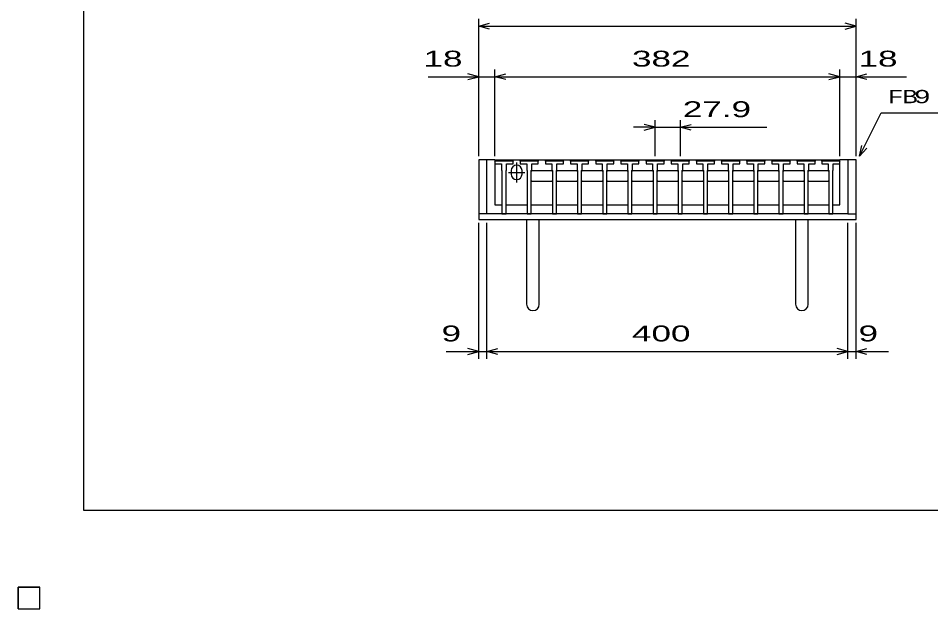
# Model space of a CAD drawing. Units: millimetres, scale not verified. Extents: x -1456 to 1385, y -1026 to 843.
# Drawn here: x -1456 to -445, y -1026 to -372 of the extents above; entities that cross this region are included whole.
import ezdxf
from ezdxf.enums import TextEntityAlignment as Align

# ---------------------------------------------------------------- set-up
doc = ezdxf.new("R2010")
doc.units = ezdxf.units.MM
doc.header["$LTSCALE"] = 8
for name, color, linetype, lineweight in [('0_2', 150, 'Continuous', 25), ('16', 3, 'Continuous', 25), ('19', 6, 'Continuous', 25), ('22', 2, 'Continuous', 25)]:
    doc.layers.add(name, color=color, linetype=linetype, lineweight=lineweight)
doc.styles.add('ベクトル', font='')
doc.styles.get('ベクトル').set_extended_font_data('ベクトル')

msp = doc.modelspace()

# ---------------------------------------------------------------- linework, layer by layer
at = {"layer": '0_2'}
for p, q in [((-1383.2, -917.2), (-1383.2, 842.8)), ((1384.8, -917.2), (-1383.2, -917.2))]:
    msp.add_line(p, q, dxfattribs=at)
at = {"layer": '16'}
for p, q in [((-927.8, -530.2), (-927.3, -528.7)), ((-927.8, -528.7), (-545.8, -528.7)), ((-927.8, -528.7), (-927.8, -578.7)), ((-927.8, -530.2), (-927.8, -533.2)), ((-907.8, -530.2), (-927.8, -530.2)), ((-927.8, -533.2), (-920.55, -533.2)), ((-927.3, -528.7), (-924.4, -528.7)), ((-924.4, -528.7), (-923.9, -530.2)), ((-920.55, -533.2), (-920.55, -540.2)), ((-919.75, -530.2), (-919.25, -528.7)), ((-919.25, -528.7), (-916.35, -528.7)), ((-916.35, -528.7), (-915.85, -530.2)), ((-915.05, -540.2), (-915.05, -533.2)), ((-915.05, -533.2), (-907.8, -533.2)), ((-911.7, -530.2), (-911.2, -528.7)), ((-911.2, -528.7), (-908.3, -528.7)), ((-908.3, -528.7), (-907.8, -530.2)), ((-907.8, -533.2), (-907.8, -530.2)), ((-903.85, -531.7), (-903.85, -553.7)), ((-899.9, -530.2), (-899.4, -528.7)), ((-899.9, -530.2), (-899.9, -533.2)), ((-879.9, -530.2), (-899.9, -530.2)), ((-899.9, -533.2), (-892.65, -533.2)), ((-899.4, -528.7), (-896.5, -528.7)), ((-896.5, -528.7), (-896, -530.2)), ((-892.65, -533.2), (-892.65, -540.2)), ((-891.85, -530.2), (-891.35, -528.7)), ((-891.35, -528.7), (-888.45, -528.7)), ((-888.45, -528.7), (-887.95, -530.2)), ((-887.15, -540.2), (-887.15, -533.2)), ((-887.15, -533.2), (-879.9, -533.2)), ((-883.8, -530.2), (-883.3, -528.7)), ((-883.3, -528.7), (-880.4, -528.7)), ((-880.4, -528.7), (-879.9, -530.2)), ((-879.9, -533.2), (-879.9, -530.2)), ((-872, -530.2), (-871.5, -528.7)), ((-872, -530.2), (-872, -533.2)), ((-852, -530.2), (-872, -530.2)), ((-872, -533.2), (-864.75, -533.2)), ((-871.5, -528.7), (-868.6, -528.7)), ((-868.6, -528.7), (-868.1, -530.2)), ((-864.75, -533.2), (-864.75, -540.2)), ((-863.95, -530.2), (-863.45, -528.7)), ((-863.45, -528.7), (-860.55, -528.7)), ((-860.55, -528.7), (-860.05, -530.2)), ((-859.25, -540.2), (-859.25, -533.2)), ((-859.25, -533.2), (-852, -533.2)), ((-855.9, -530.2), (-855.4, -528.7)), ((-855.4, -528.7), (-852.5, -528.7)), ((-852.5, -528.7), (-852, -530.2)), ((-852, -533.2), (-852, -530.2)), ((-844.1, -530.2), (-843.6, -528.7)), ((-844.1, -530.2), (-844.1, -533.2)), ((-824.1, -530.2), (-844.1, -530.2)), ((-844.1, -533.2), (-836.85, -533.2)), ((-843.6, -528.7), (-840.7, -528.7)), ((-840.7, -528.7), (-840.2, -530.2)), ((-836.85, -533.2), (-836.85, -540.2)), ((-836.05, -530.2), (-835.55, -528.7)), ((-835.55, -528.7), (-832.65, -528.7)), ((-832.65, -528.7), (-832.15, -530.2)), ((-831.35, -540.2), (-831.35, -533.2)), ((-831.35, -533.2), (-824.1, -533.2)), ((-828, -530.2), (-827.5, -528.7)), ((-827.5, -528.7), (-824.6, -528.7)), ((-824.6, -528.7), (-824.1, -530.2)), ((-824.1, -533.2), (-824.1, -530.2)), ((-816.2, -530.2), (-815.7, -528.7)), ((-816.2, -530.2), (-816.2, -533.2)), ((-796.2, -530.2), (-816.2, -530.2)), ((-816.2, -533.2), (-808.95, -533.2)), ((-815.7, -528.7), (-812.8, -528.7)), ((-812.8, -528.7), (-812.3, -530.2)), ((-808.95, -533.2), (-808.95, -540.2)), ((-808.15, -530.2), (-807.65, -528.7)), ((-807.65, -528.7), (-804.75, -528.7)), ((-804.75, -528.7), (-804.25, -530.2)), ((-803.45, -540.2), (-803.45, -533.2)), ((-803.45, -533.2), (-796.2, -533.2)), ((-800.1, -530.2), (-799.6, -528.7)), ((-799.6, -528.7), (-796.7, -528.7)), ((-796.7, -528.7), (-796.2, -530.2)), ((-796.2, -533.2), (-796.2, -530.2)), ((-788.3, -530.2), (-787.8, -528.7)), ((-788.3, -530.2), (-788.3, -533.2)), ((-768.3, -530.2), (-788.3, -530.2)), ((-788.3, -533.2), (-781.05, -533.2)), ((-787.8, -528.7), (-784.9, -528.7)), ((-784.9, -528.7), (-784.4, -530.2)), ((-781.05, -533.2), (-781.05, -540.2)), ((-780.25, -530.2), (-779.75, -528.7)), ((-779.75, -528.7), (-776.85, -528.7)), ((-776.85, -528.7), (-776.35, -530.2)), ((-775.55, -540.2), (-775.55, -533.2)), ((-775.55, -533.2), (-768.3, -533.2)), ((-772.2, -530.2), (-771.7, -528.7)), ((-771.7, -528.7), (-768.8, -528.7)), ((-768.8, -528.7), (-768.3, -530.2)), ((-768.3, -533.2), (-768.3, -530.2)), ((-760.4, -530.2), (-759.9, -528.7)), ((-760.4, -530.2), (-760.4, -533.2)), ((-740.4, -530.2), (-760.4, -530.2)), ((-760.4, -533.2), (-753.15, -533.2)), ((-759.9, -528.7), (-757, -528.7)), ((-757, -528.7), (-756.5, -530.2)), ((-753.15, -533.2), (-753.15, -540.2)), ((-752.35, -530.2), (-751.85, -528.7)), ((-751.85, -528.7), (-748.95, -528.7)), ((-748.95, -528.7), (-748.45, -530.2)), ((-747.65, -540.2), (-747.65, -533.2)), ((-747.65, -533.2), (-740.4, -533.2)), ((-744.3, -530.2), (-743.8, -528.7)), ((-743.8, -528.7), (-740.9, -528.7)), ((-740.9, -528.7), (-740.4, -530.2)), ((-740.4, -533.2), (-740.4, -530.2)), ((-732.5, -530.2), (-732, -528.7)), ((-732.5, -530.2), (-732.5, -533.2)), ((-712.5, -530.2), (-732.5, -530.2)), ((-732.5, -533.2), (-725.25, -533.2)), ((-732, -528.7), (-729.1, -528.7)), ((-729.1, -528.7), (-728.6, -530.2)), ((-725.25, -533.2), (-725.25, -540.2)), ((-724.45, -530.2), (-723.95, -528.7)), ((-723.95, -528.7), (-721.05, -528.7)), ((-721.05, -528.7), (-720.55, -530.2)), ((-719.75, -540.2), (-719.75, -533.2)), ((-719.75, -533.2), (-712.5, -533.2)), ((-716.4, -530.2), (-715.9, -528.7)), ((-715.9, -528.7), (-713, -528.7)), ((-713, -528.7), (-712.5, -530.2)), ((-712.5, -533.2), (-712.5, -530.2)), ((-704.6, -530.2), (-704.1, -528.7)), ((-704.6, -530.2), (-704.6, -533.2)), ((-684.6, -530.2), (-704.6, -530.2)), ((-704.6, -533.2), (-697.35, -533.2)), ((-704.1, -528.7), (-701.2, -528.7)), ((-701.2, -528.7), (-700.7, -530.2)), ((-697.35, -533.2), (-697.35, -540.2)), ((-696.55, -530.2), (-696.05, -528.7)), ((-696.05, -528.7), (-693.15, -528.7)), ((-693.15, -528.7), (-692.65, -530.2)), ((-691.85, -540.2), (-691.85, -533.2)), ((-691.85, -533.2), (-684.6, -533.2)), ((-688.5, -530.2), (-688, -528.7)), ((-688, -528.7), (-685.1, -528.7)), ((-685.1, -528.7), (-684.6, -530.2)), ((-684.6, -533.2), (-684.6, -530.2)), ((-676.7, -530.2), (-676.2, -528.7)), ((-676.7, -530.2), (-676.7, -533.2)), ((-656.7, -530.2), (-676.7, -530.2)), ((-676.7, -533.2), (-669.45, -533.2)), ((-676.2, -528.7), (-673.3, -528.7)), ((-673.3, -528.7), (-672.8, -530.2)), ((-669.45, -533.2), (-669.45, -540.2)), ((-668.65, -530.2), (-668.15, -528.7)), ((-668.15, -528.7), (-665.25, -528.7)), ((-665.25, -528.7), (-664.75, -530.2)), ((-663.95, -540.2), (-663.95, -533.2)), ((-663.95, -533.2), (-656.7, -533.2)), ((-660.6, -530.2), (-660.1, -528.7)), ((-660.1, -528.7), (-657.2, -528.7)), ((-657.2, -528.7), (-656.7, -530.2)), ((-656.7, -533.2), (-656.7, -530.2)), ((-648.8, -530.2), (-648.3, -528.7)), ((-648.8, -530.2), (-648.8, -533.2)), ((-628.8, -530.2), (-648.8, -530.2)), ((-648.8, -533.2), (-641.55, -533.2)), ((-648.3, -528.7), (-645.4, -528.7)), ((-645.4, -528.7), (-644.9, -530.2)), ((-641.55, -533.2), (-641.55, -540.2)), ((-640.75, -530.2), (-640.25, -528.7)), ((-640.25, -528.7), (-637.35, -528.7)), ((-637.35, -528.7), (-636.85, -530.2)), ((-636.05, -540.2), (-636.05, -533.2)), ((-636.05, -533.2), (-628.8, -533.2)), ((-632.7, -530.2), (-632.2, -528.7)), ((-632.2, -528.7), (-629.3, -528.7)), ((-629.3, -528.7), (-628.8, -530.2)), ((-628.8, -533.2), (-628.8, -530.2)), ((-620.9, -530.2), (-620.4, -528.7)), ((-620.9, -530.2), (-620.9, -533.2)), ((-600.9, -530.2), (-620.9, -530.2)), ((-620.9, -533.2), (-613.65, -533.2)), ((-620.4, -528.7), (-617.5, -528.7)), ((-617.5, -528.7), (-617, -530.2)), ((-613.65, -533.2), (-613.65, -540.2)), ((-612.85, -530.2), (-612.35, -528.7)), ((-612.35, -528.7), (-609.45, -528.7)), ((-609.45, -528.7), (-608.95, -530.2)), ((-608.15, -540.2), (-608.15, -533.2)), ((-608.15, -533.2), (-600.9, -533.2)), ((-604.8, -530.2), (-604.3, -528.7)), ((-604.3, -528.7), (-601.4, -528.7)), ((-601.4, -528.7), (-600.9, -530.2)), ((-600.9, -533.2), (-600.9, -530.2)), ((-593, -530.2), (-592.5, -528.7)), ((-593, -530.2), (-593, -533.2)), ((-573, -530.2), (-593, -530.2)), ((-593, -533.2), (-585.75, -533.2)), ((-592.5, -528.7), (-589.6, -528.7)), ((-589.6, -528.7), (-589.1, -530.2)), ((-585.75, -533.2), (-585.75, -540.2)), ((-584.95, -530.2), (-584.45, -528.7)), ((-584.45, -528.7), (-581.55, -528.7)), ((-581.55, -528.7), (-581.05, -530.2)), ((-580.25, -540.2), (-580.25, -533.2)), ((-580.25, -533.2), (-573, -533.2)), ((-576.9, -530.2), (-576.4, -528.7)), ((-576.4, -528.7), (-573.5, -528.7)), ((-573.5, -528.7), (-573, -530.2)), ((-573, -533.2), (-573, -530.2)), ((-565.8, -530.2), (-565.3, -528.7)), ((-565.8, -530.2), (-565.8, -533.2)), ((-545.8, -530.2), (-565.8, -530.2)), ((-565.8, -533.2), (-558.55, -533.2)), ((-565.3, -528.7), (-562.4, -528.7)), ((-562.4, -528.7), (-561.9, -530.2)), ((-558.55, -533.2), (-558.55, -540.2)), ((-557.75, -530.2), (-557.25, -528.7)), ((-557.25, -528.7), (-554.35, -528.7)), ((-554.35, -528.7), (-553.85, -530.2)), ((-553.05, -540.2), (-553.05, -533.2)), ((-553.05, -533.2), (-545.8, -533.2)), ((-549.7, -530.2), (-549.2, -528.7)), ((-549.2, -528.7), (-546.3, -528.7)), ((-546.3, -528.7), (-545.8, -530.2)), ((-545.8, -578.7), (-545.8, -528.7)), ((-545.8, -533.2), (-545.8, -530.2)), ((-920.55, -540.2), (-920.05, -540.7)), ((-920.05, -540.7), (-920.05, -588.7)), ((-915.55, -540.7), (-915.05, -540.2)), ((-915.55, -588.7), (-915.55, -540.7)), ((-912.85, -542.7), (-894.85, -542.7)), ((-909.85, -540.7), (-909.85, -544.7)), ((-897.85, -544.7), (-897.85, -540.7)), ((-892.65, -540.2), (-892.15, -540.7)), ((-892.15, -540.7), (-892.15, -588.7)), ((-887.65, -540.7), (-887.15, -540.2)), ((-887.65, -588.7), (-887.65, -540.7)), ((-887.65, -541.7), (-886.65, -540.7)), ((-886.65, -540.7), (-865.25, -540.7)), ((-865.25, -540.7), (-864.25, -541.7)), ((-864.75, -540.2), (-864.25, -540.7)), ((-864.25, -540.7), (-864.25, -588.7)), ((-859.75, -540.7), (-859.25, -540.2)), ((-859.75, -588.7), (-859.75, -540.7)), ((-859.75, -541.7), (-858.75, -540.7)), ((-858.75, -540.7), (-837.35, -540.7)), ((-837.35, -540.7), (-836.35, -541.7)), ((-836.85, -540.2), (-836.35, -540.7)), ((-836.35, -540.7), (-836.35, -588.7)), ((-831.85, -540.7), (-831.35, -540.2)), ((-831.85, -588.7), (-831.85, -540.7)), ((-831.85, -541.7), (-830.85, -540.7)), ((-830.85, -540.7), (-809.45, -540.7)), ((-809.45, -540.7), (-808.45, -541.7)), ((-808.95, -540.2), (-808.45, -540.7)), ((-808.45, -540.7), (-808.45, -588.7)), ((-803.95, -540.7), (-803.45, -540.2)), ((-803.95, -588.7), (-803.95, -540.7)), ((-803.95, -541.7), (-802.95, -540.7)), ((-802.95, -540.7), (-781.55, -540.7)), ((-781.55, -540.7), (-780.55, -541.7)), ((-781.05, -540.2), (-780.55, -540.7)), ((-780.55, -540.7), (-780.55, -588.7)), ((-776.05, -540.7), (-775.55, -540.2)), ((-776.05, -588.7), (-776.05, -540.7)), ((-776.05, -541.7), (-775.05, -540.7)), ((-775.05, -540.7), (-753.65, -540.7)), ((-753.65, -540.7), (-752.65, -541.7)), ((-753.15, -540.2), (-752.65, -540.7)), ((-752.65, -540.7), (-752.65, -588.7)), ((-748.15, -540.7), (-747.65, -540.2)), ((-748.15, -588.7), (-748.15, -540.7)), ((-748.15, -541.7), (-747.15, -540.7)), ((-747.15, -540.7), (-725.75, -540.7)), ((-725.75, -540.7), (-724.75, -541.7)), ((-725.25, -540.2), (-724.75, -540.7)), ((-724.75, -540.7), (-724.75, -588.7)), ((-720.25, -540.7), (-719.75, -540.2)), ((-720.25, -588.7), (-720.25, -540.7)), ((-720.25, -541.7), (-719.25, -540.7)), ((-719.25, -540.7), (-697.85, -540.7)), ((-697.85, -540.7), (-696.85, -541.7)), ((-697.35, -540.2), (-696.85, -540.7)), ((-696.85, -540.7), (-696.85, -588.7)), ((-692.35, -540.7), (-691.85, -540.2)), ((-692.35, -588.7), (-692.35, -540.7)), ((-692.35, -541.7), (-691.35, -540.7)), ((-691.35, -540.7), (-669.95, -540.7)), ((-669.95, -540.7), (-668.95, -541.7)), ((-669.45, -540.2), (-668.95, -540.7)), ((-668.95, -540.7), (-668.95, -588.7)), ((-664.45, -540.7), (-663.95, -540.2)), ((-664.45, -588.7), (-664.45, -540.7)), ((-664.45, -541.7), (-663.45, -540.7)), ((-663.45, -540.7), (-642.05, -540.7)), ((-642.05, -540.7), (-641.05, -541.7)), ((-641.55, -540.2), (-641.05, -540.7)), ((-641.05, -540.7), (-641.05, -588.7)), ((-636.55, -540.7), (-636.05, -540.2)), ((-636.55, -588.7), (-636.55, -540.7)), ((-636.55, -541.7), (-635.55, -540.7)), ((-635.55, -540.7), (-614.15, -540.7)), ((-614.15, -540.7), (-613.15, -541.7)), ((-613.65, -540.2), (-613.15, -540.7)), ((-613.15, -540.7), (-613.15, -588.7)), ((-608.65, -540.7), (-608.15, -540.2)), ((-608.65, -588.7), (-608.65, -540.7)), ((-608.65, -541.7), (-607.65, -540.7)), ((-607.65, -540.7), (-586.25, -540.7)), ((-586.25, -540.7), (-585.25, -541.7)), ((-585.75, -540.2), (-585.25, -540.7)), ((-585.25, -540.7), (-585.25, -588.7)), ((-580.75, -540.7), (-580.25, -540.2)), ((-580.75, -588.7), (-580.75, -540.7)), ((-580.75, -541.7), (-579.75, -540.7)), ((-579.75, -540.7), (-559.05, -540.7)), ((-559.05, -540.7), (-558.05, -541.7)), ((-558.55, -540.2), (-558.05, -540.7)), ((-558.05, -540.7), (-558.05, -588.7)), ((-553.55, -540.7), (-553.05, -540.2)), ((-553.55, -588.7), (-553.55, -540.7)), ((-886.65, -552.7), (-887.65, -551.7)), ((-865.25, -552.7), (-886.65, -552.7)), ((-864.25, -551.7), (-865.25, -552.7)), ((-858.75, -552.7), (-859.75, -551.7)), ((-837.35, -552.7), (-858.75, -552.7)), ((-836.35, -551.7), (-837.35, -552.7)), ((-830.85, -552.7), (-831.85, -551.7)), ((-809.45, -552.7), (-830.85, -552.7)), ((-808.45, -551.7), (-809.45, -552.7)), ((-802.95, -552.7), (-803.95, -551.7)), ((-781.55, -552.7), (-802.95, -552.7)), ((-780.55, -551.7), (-781.55, -552.7)), ((-775.05, -552.7), (-776.05, -551.7)), ((-753.65, -552.7), (-775.05, -552.7)), ((-752.65, -551.7), (-753.65, -552.7)), ((-747.15, -552.7), (-748.15, -551.7)), ((-725.75, -552.7), (-747.15, -552.7)), ((-724.75, -551.7), (-725.75, -552.7)), ((-719.25, -552.7), (-720.25, -551.7)), ((-697.85, -552.7), (-719.25, -552.7)), ((-696.85, -551.7), (-697.85, -552.7)), ((-691.35, -552.7), (-692.35, -551.7)), ((-669.95, -552.7), (-691.35, -552.7)), ((-668.95, -551.7), (-669.95, -552.7)), ((-663.45, -552.7), (-664.45, -551.7)), ((-642.05, -552.7), (-663.45, -552.7)), ((-641.05, -551.7), (-642.05, -552.7)), ((-635.55, -552.7), (-636.55, -551.7)), ((-614.15, -552.7), (-635.55, -552.7)), ((-613.15, -551.7), (-614.15, -552.7)), ((-607.65, -552.7), (-608.65, -551.7)), ((-586.25, -552.7), (-607.65, -552.7)), ((-585.25, -551.7), (-586.25, -552.7)), ((-579.75, -552.7), (-580.75, -551.7)), ((-559.05, -552.7), (-579.75, -552.7)), ((-558.05, -551.7), (-559.05, -552.7)), ((-927.8, -578.7), (-920.05, -578.7)), ((-915.55, -578.7), (-892.15, -578.7)), ((-887.65, -578.7), (-864.25, -578.7)), ((-859.75, -578.7), (-836.35, -578.7)), ((-831.85, -578.7), (-808.45, -578.7)), ((-803.95, -578.7), (-780.55, -578.7)), ((-776.05, -578.7), (-752.65, -578.7)), ((-748.15, -578.7), (-724.75, -578.7)), ((-720.25, -578.7), (-696.85, -578.7)), ((-692.35, -578.7), (-668.95, -578.7)), ((-664.45, -578.7), (-641.05, -578.7)), ((-636.55, -578.7), (-613.15, -578.7)), ((-608.65, -578.7), (-585.25, -578.7)), ((-580.75, -578.7), (-558.05, -578.7)), ((-553.55, -578.7), (-545.8, -578.7)), ((-920.05, -588.7), (-915.55, -588.7)), ((-892.15, -588.7), (-887.65, -588.7)), ((-864.25, -588.7), (-859.75, -588.7)), ((-836.35, -588.7), (-831.85, -588.7)), ((-808.45, -588.7), (-803.95, -588.7)), ((-780.55, -588.7), (-776.05, -588.7)), ((-752.65, -588.7), (-748.15, -588.7)), ((-724.75, -588.7), (-720.25, -588.7)), ((-696.85, -588.7), (-692.35, -588.7)), ((-668.95, -588.7), (-664.45, -588.7)), ((-641.05, -588.7), (-636.55, -588.7)), ((-613.15, -588.7), (-608.65, -588.7)), ((-585.25, -588.7), (-580.75, -588.7)), ((-558.05, -588.7), (-553.55, -588.7)), ((-1456, -1002), (-1432, -1002)), ((-1456, -1026), (-1456, -1002)), ((-1456, -1002), (-1432, -1002)), ((-1456, -1026), (-1456, -1002)), ((-1456, -1002), (-1432, -1002)), ((-1456, -1026), (-1456, -1002)), ((-1456, -1002), (-1432, -1002)), ((-1456, -1026), (-1456, -1002)), ((-1456, -1002), (-1432, -1002)), ((-1456, -1026), (-1456, -1002)), ((-1432, -1026), (-1432, -1002)), ((-1432, -1026), (-1432, -1002)), ((-1432, -1026), (-1432, -1002)), ((-1432, -1026), (-1432, -1002)), ((-1432, -1026), (-1432, -1002)), ((-1456, -1026), (-1432, -1026)), ((-1456, -1026), (-1432, -1026)), ((-1456, -1026), (-1432, -1026)), ((-1456, -1026), (-1432, -1026)), ((-1456, -1026), (-1432, -1026))]:
    msp.add_line(p, q, dxfattribs=at)
for centre, start, end in [((-903.85, -540.7), 0, 180), ((-903.85, -544.7), 180, 0)]:
    msp.add_arc(centre, 6, start, end, dxfattribs=at)
at = {"layer": '19'}
for p, q in [((-927.8, -528.7), (-945.8, -528.7)), ((-945.8, -528.7), (-945.8, -594.7)), ((-936.8, -588.7), (-936.8, -528.7)), ((-527.8, -528.7), (-545.8, -528.7)), ((-536.8, -528.7), (-536.8, -588.7)), ((-527.8, -594.7), (-527.8, -528.7)), ((-936.8, -588.7), (-945.8, -588.7)), ((-945.8, -594.7), (-527.8, -594.7)), ((-536.8, -588.7), (-936.8, -588.7)), ((-892.8, -594.7), (-892.8, -688.7)), ((-878.8, -688.7), (-878.8, -594.7)), ((-594.8, -594.7), (-594.8, -688.7)), ((-580.8, -688.7), (-580.8, -594.7)), ((-536.8, -588.7), (-527.8, -588.7))]:
    msp.add_line(p, q, dxfattribs=at)
for centre in [(-885.8, -688.7), (-587.8, -688.7)]:
    msp.add_arc(centre, 7, 180, 0, dxfattribs=at)
at = {"layer": '22', "color": 4}
for p, q in [((-945.8, -524.7), (-945.8, -372.7)), ((-527.8, -524.7), (-527.8, -372.7)), ((-945.8, -380.7), (-933.8, -377.5)), ((-933.8, -383.9), (-945.8, -380.7)), ((-945.8, -380.7), (-527.8, -380.7)), ((-527.8, -380.7), (-539.8, -377.5)), ((-539.8, -383.9), (-527.8, -380.7)), ((-945.8, -436.7), (-957.8, -433.5)), ((-945.8, -524.7), (-945.8, -428.7)), ((-927.8, -524.7), (-927.8, -428.7)), ((-927.8, -436.7), (-915.8, -433.5)), ((-545.8, -436.7), (-557.8, -433.5)), ((-545.8, -524.7), (-545.8, -428.7)), ((-527.8, -524.7), (-527.8, -428.7)), ((-527.8, -436.7), (-515.8, -433.5)), ((-1001.8, -436.7), (-945.8, -436.7)), ((-957.8, -439.9), (-945.8, -436.7)), ((-945.8, -436.7), (-927.8, -436.7)), ((-915.8, -439.9), (-927.8, -436.7)), ((-927.8, -436.7), (-545.8, -436.7)), ((-557.8, -439.9), (-545.8, -436.7)), ((-545.8, -436.7), (-527.8, -436.7)), ((-515.8, -439.9), (-527.8, -436.7)), ((-527.8, -436.7), (-471.8, -436.7)), ((-750.4, -524.7), (-750.4, -484.7)), ((-722.5, -484.7), (-722.5, -524.7)), ((-523.8, -524.7), (-499.8, -476.7)), ((-499.8, -476.7), (-371.8, -476.7)), ((-750.4, -492.7), (-774.4, -492.7)), ((-750.4, -492.7), (-762.4, -489.5)), ((-762.4, -495.9), (-750.4, -492.7)), ((-750.4, -492.7), (-722.5, -492.7)), ((-722.5, -492.7), (-710.5, -489.5)), ((-710.5, -495.9), (-722.5, -492.7)), ((-722.5, -492.7), (-626.5, -492.7)), ((-523.8, -524.7), (-521.4, -513.02)), ((-523.8, -524.7), (-515.8, -515.9)), ((-945.8, -749.1), (-945.8, -598.7)), ((-936.8, -749.1), (-936.8, -598.7)), ((-536.8, -749.1), (-536.8, -598.7)), ((-527.8, -749.1), (-527.8, -598.7)), ((-945.8, -741.1), (-957.8, -737.9)), ((-936.8, -741.1), (-924.8, -737.9)), ((-536.8, -741.1), (-548.8, -737.9)), ((-527.8, -741.1), (-515.8, -737.9)), ((-981.8, -741.1), (-945.8, -741.1)), ((-957.8, -744.3), (-945.8, -741.1)), ((-945.8, -741.1), (-936.8, -741.1)), ((-924.8, -744.3), (-936.8, -741.1)), ((-936.8, -741.1), (-536.8, -741.1)), ((-548.8, -744.3), (-536.8, -741.1)), ((-536.8, -741.1), (-527.8, -741.1)), ((-515.8, -744.3), (-527.8, -741.1)), ((-527.8, -741.1), (-491.8, -741.1))]:
    msp.add_line(p, q, dxfattribs=at)
at = {"layer": '22'}
for p, q in [((-1432, -1002), (-1456, -1002)), ((-1456, -1002), (-1456, -1026)), ((-1432, -1002), (-1456, -1002)), ((-1456, -1002), (-1456, -1026)), ((-1432, -1002), (-1456, -1002)), ((-1456, -1002), (-1456, -1026)), ((-1432, -1026), (-1432, -1002)), ((-1432, -1026), (-1432, -1002)), ((-1432, -1026), (-1432, -1002)), ((-1456, -1026), (-1432, -1026)), ((-1456, -1026), (-1432, -1026)), ((-1456, -1026), (-1432, -1026))]:
    msp.add_line(p, q, dxfattribs=at)

# ---------------------------------------------------------------- texts
at = {"layer": '22', "style": 'ベクトル'}
for s, height, width, p in [(' 18 ', 17.6, 1.65, (-1017.8, -416.7)), (' 382 ', 17.6, 1.65, (-786.8, -416.7)), (' 18 ', 17.6, 1.65, (-535.8, -416.7)), ('FB', 14.66, 1.3, (-491.8, -458.7)), (' 9 ', 14.66, 1.6, (-471.8, -458.7)), (' 27.9 ', 17.6, 1.65, (-730.5, -472.7)), (' 9 ', 17.6, 1.65, (-997.8, -721.1)), (' 400 ', 17.6, 1.65, (-786.8, -721.1)), (' 9 ', 17.6, 1.65, (-535.8, -721.1))]:
    msp.add_text(s, height=height, dxfattribs=dict(at, width=width)).set_placement(p, align=Align.MIDDLE_LEFT)

doc.saveas('drawing.dxf')
